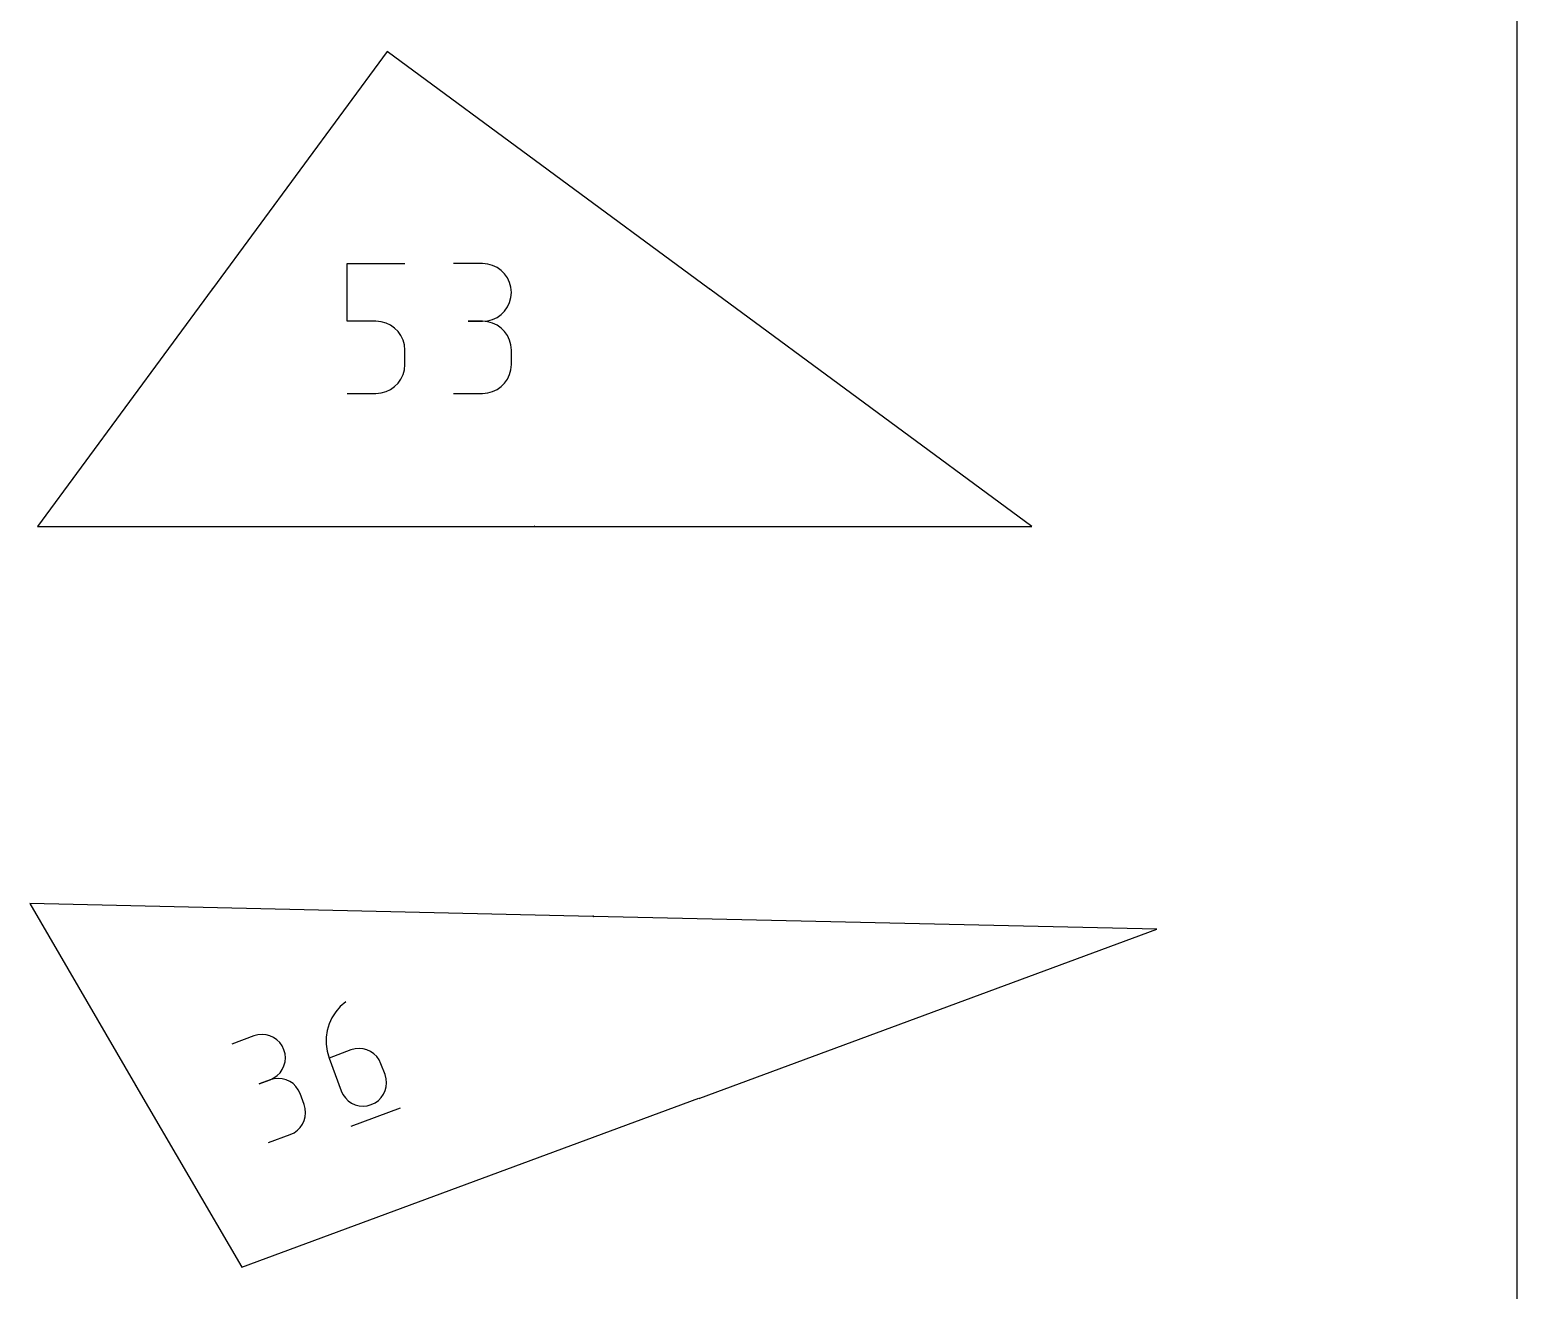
# Model space of a CAD drawing. Extents: x 0 to 500, y 0 to 1020.
# Drawn here: x 397.8 to 500, y 119.4 to 206.1 of the extents above; entities that cross this region are included whole.
import ezdxf

# ---------------------------------------------------------------- set-up
doc = ezdxf.new("R2010")
doc.units = 0

msp = doc.modelspace()

# ---------------------------------------------------------------- linework, layer by layer
at = {"layer": 'annotation', "color": 1}
for p, q in [((419.592442, 186.049807), (419.592442, 190.029184)), ((419.592442, 190.029184), (423.56117, 190.029184)), ((428.896566, 190.018816), (426.912202, 190.018816)), ((429.253459, 189.986782), (428.896566, 190.018816)), ((429.589283, 189.894465), (429.253459, 189.986782)), ((429.898452, 189.747543), (429.589283, 189.894465)), ((430.175381, 189.551693), (429.898452, 189.747543)), ((430.414484, 189.312594), (430.175381, 189.551693)), ((430.610176, 189.035922), (430.414484, 189.312594)), ((410.323213, 188.267841), (410.326134, 188.271806)), ((410.327188, 188.264912), (410.323213, 188.267841)), ((410.328649, 188.266894), (410.327188, 188.264912)), ((410.328943, 188.267227), (410.328649, 188.266894)), ((410.329281, 188.267495), (410.328943, 188.267227)), ((410.329655, 188.267696), (410.329281, 188.267495)), ((410.330054, 188.267829), (410.329655, 188.267696)), ((410.330469, 188.267892), (410.330054, 188.267829)), ((410.335543, 188.270039), (410.330059, 188.277133)), ((410.330889, 188.267884), (410.330469, 188.267892)), ((410.331306, 188.267804), (410.330889, 188.267884)), ((410.331709, 188.267649), (410.331306, 188.267804)), ((410.332089, 188.267418), (410.331709, 188.267649)), ((410.333076, 188.266691), (410.332089, 188.267418)), ((410.332089, 188.267418), (410.332089, 188.267418)), ((410.33214, 188.261264), (410.333601, 188.263246)), ((410.33341, 188.266396), (410.333076, 188.266691)), ((410.333677, 188.266057), (410.33341, 188.266396)), ((410.333601, 188.263246), (410.333831, 188.263626)), ((410.333601, 188.263246), (410.333601, 188.263246)), ((410.333878, 188.265682), (410.333677, 188.266057)), ((410.333831, 188.263626), (410.333985, 188.264029)), ((410.334011, 188.265282), (410.333878, 188.265682)), ((410.333985, 188.264029), (410.334066, 188.264446)), ((410.334074, 188.264867), (410.334011, 188.265282)), ((410.334066, 188.264446), (410.334074, 188.264867)), ((410.339195, 188.274996), (410.335543, 188.270039)), ((410.340085, 188.272048), (410.33612, 188.274969)), ((430.756872, 188.727357), (430.610176, 189.035922)), ((430.848985, 188.392575), (430.756872, 188.727357)), ((430.880931, 188.037254), (430.848985, 188.392575)), ((444.493514, 188.272731), (444.500606, 188.278213)), ((444.498469, 188.26908), (444.493514, 188.272731)), ((444.495523, 188.268191), (444.498442, 188.272154)), ((444.502338, 188.263169), (444.510897, 188.270631)), ((444.507969, 188.266658), (444.505985, 188.268119)), ((444.510897, 188.270631), (444.506928, 188.273555)), ((430.610176, 187.034642), (430.756872, 187.344184)), ((430.756872, 187.344184), (430.848985, 187.680265)), ((430.848985, 187.680265), (430.880931, 188.037254)), ((430.880931, 188.037254), (430.880931, 188.037254)), ((421.576806, 186.049807), (419.592442, 186.049807)), ((421.933108, 186.017958), (421.576806, 186.049807)), ((428.896566, 186.050088), (427.902983, 186.050088)), ((427.902983, 186.050088), (428.896566, 186.050088)), ((428.896566, 186.050088), (429.253459, 186.082129)), ((429.253459, 186.018054), (428.896566, 186.050088)), ((428.896566, 186.050088), (428.896566, 186.050088)), ((429.253459, 186.082129), (429.589283, 186.1745)), ((429.589283, 186.1745), (429.898452, 186.321569)), ((429.898452, 186.321569), (430.175381, 186.517703)), ((430.175381, 186.517703), (430.414484, 186.757271)), ((430.414484, 186.757271), (430.610176, 187.034642)), ((422.268618, 185.926102), (421.933108, 186.017958)), ((422.577695, 185.779779), (422.268618, 185.926102)), ((422.854698, 185.584529), (422.577695, 185.779779)), ((423.093986, 185.345891), (422.854698, 185.584529)), ((423.289918, 185.069404), (423.093986, 185.345891)), ((423.436853, 184.760608), (423.289918, 185.069404)), ((429.589283, 185.925736), (429.253459, 186.018054)), ((429.898452, 185.778814), (429.589283, 185.925736)), ((430.175381, 185.582964), (429.898452, 185.778814)), ((430.414484, 185.343865), (430.175381, 185.582964)), ((430.610176, 185.067193), (430.414484, 185.343865)), ((430.756872, 184.758628), (430.610176, 185.067193)), ((423.529151, 184.425042), (423.436853, 184.760608)), ((423.56117, 184.068245), (423.529151, 184.425042)), ((423.56117, 183.079705), (423.56117, 184.068245)), ((423.56117, 184.068245), (423.56117, 184.068245)), ((430.848985, 184.423846), (430.756872, 184.758628)), ((430.880931, 184.068525), (430.848985, 184.423846)), ((430.880931, 183.074942), (430.880931, 184.068525)), ((430.880931, 184.068525), (430.880931, 184.068525)), ((423.529132, 182.722736), (423.56117, 183.079705)), ((430.848985, 182.719474), (430.880931, 183.074942)), ((423.093801, 181.799956), (423.289793, 182.077239)), ((423.289793, 182.077239), (423.436788, 182.386706)), ((423.436788, 182.386706), (423.529132, 182.722736)), ((430.414484, 181.799372), (430.610176, 182.076025)), ((430.610176, 182.076025), (430.756872, 182.384613)), ((430.756872, 182.384613), (430.848985, 182.719474)), ((419.592442, 181.093099), (421.576806, 181.093099)), ((421.576806, 181.093099), (421.932961, 181.125122)), ((421.576806, 181.093099), (421.576806, 181.093099)), ((421.932961, 181.125122), (422.268392, 181.217441)), ((422.268392, 181.217441), (422.577446, 181.364435)), ((422.577446, 181.364435), (422.854467, 181.560481)), ((422.854467, 181.560481), (423.093801, 181.799956)), ((426.912202, 181.09338), (428.896566, 181.09338)), ((428.896566, 181.09338), (429.253459, 181.125395)), ((428.896566, 181.09338), (428.896566, 181.09338)), ((429.253459, 181.125395), (429.589283, 181.217666)), ((429.589283, 181.217666), (429.898452, 181.364529)), ((429.898452, 181.364529), (430.175381, 181.560318)), ((430.175381, 181.560318), (430.414484, 181.799372)), ((432.472381, 171.960865), (432.472381, 171.946232)), ((432.472381, 171.946232), (432.475635, 171.949486)), ((432.481175, 171.958196), (432.481123, 171.957612)), ((432.481123, 171.957612), (432.481123, 171.955993)), ((432.481123, 171.955993), (432.481123, 171.955993)), ((432.481123, 171.955993), (432.481175, 171.955409)), ((432.487622, 171.946232), (432.481123, 171.946232)), ((432.481326, 171.958747), (432.481175, 171.958196)), ((432.481175, 171.955409), (432.481326, 171.954859)), ((432.481567, 171.959254), (432.481326, 171.958747)), ((432.481326, 171.954859), (432.481567, 171.954354)), ((432.481888, 171.959708), (432.481567, 171.959254)), ((432.481567, 171.954354), (432.481888, 171.953901)), ((432.48228, 171.9601), (432.481888, 171.959708)), ((432.481888, 171.953901), (432.48228, 171.95351)), ((432.482734, 171.960421), (432.48228, 171.9601)), ((432.48228, 171.95351), (432.482733, 171.95319)), ((432.482733, 171.95319), (432.483239, 171.952951)), ((432.48324, 171.960662), (432.482734, 171.960421)), ((432.483239, 171.952951), (432.483789, 171.9528)), ((432.483789, 171.960813), (432.48324, 171.960662)), ((432.484372, 171.960865), (432.483789, 171.960813)), ((432.483789, 171.9528), (432.484372, 171.952748)), ((432.487622, 171.960865), (432.484372, 171.960865)), ((432.484372, 171.960865), (432.484372, 171.960865)), ((432.484372, 171.952748), (432.487622, 171.952748)), ((432.487622, 171.952748), (432.487622, 171.946232)), ((436.502266, 145.141944), (436.504945, 145.141883)), ((436.505218, 145.15393), (436.50254, 145.153991)), ((436.505097, 145.148574), (436.503756, 145.148604)), ((436.503756, 145.148604), (436.505097, 145.148574)), ((436.504945, 145.141883), (436.505427, 145.141916)), ((436.504945, 145.141883), (436.504945, 145.141883)), ((436.505097, 145.148574), (436.505579, 145.148606)), ((436.505577, 145.148519), (436.505097, 145.148574)), ((436.505097, 145.148574), (436.505097, 145.148574)), ((436.505699, 145.153876), (436.505218, 145.15393)), ((436.505427, 145.141916), (436.505883, 145.14203)), ((436.506028, 145.148384), (436.505577, 145.148519)), ((436.505579, 145.148606), (436.506035, 145.14872)), ((436.506149, 145.153741), (436.505699, 145.153876)), ((436.505883, 145.14203), (436.506305, 145.142219)), ((436.506441, 145.148177), (436.506028, 145.148384)), ((436.506035, 145.14872), (436.506457, 145.148909)), ((436.506562, 145.153533), (436.506149, 145.153741)), ((436.506305, 145.142219), (436.506685, 145.142475)), ((436.506808, 145.147904), (436.506441, 145.148177)), ((436.506457, 145.148909), (436.506837, 145.149165)), ((436.50693, 145.15326), (436.506562, 145.153533)), ((436.506685, 145.142475), (436.507015, 145.14279)), ((436.507124, 145.147574), (436.506808, 145.147904)), ((436.506837, 145.149165), (436.507167, 145.149482)), ((436.507245, 145.15293), (436.50693, 145.15326)), ((436.507015, 145.14279), (436.507288, 145.143157)), ((436.507379, 145.147194), (436.507124, 145.147574)), ((436.507167, 145.149482), (436.50744, 145.14985)), ((436.507501, 145.152551), (436.507245, 145.15293)), ((436.507288, 145.143157), (436.507495, 145.143569)), ((436.507568, 145.146773), (436.507379, 145.147194)), ((436.50744, 145.14985), (436.507647, 145.150263)), ((436.507495, 145.143569), (436.50763, 145.144018)), ((436.50769, 145.15213), (436.507501, 145.152551)), ((436.507682, 145.146319), (436.507568, 145.146773)), ((436.50763, 145.144018), (436.507684, 145.144497)), ((436.507647, 145.150263), (436.507782, 145.150714)), ((436.507714, 145.145838), (436.507682, 145.146319)), ((436.507684, 145.144497), (436.507714, 145.145838)), ((436.507804, 145.151675), (436.50769, 145.15213)), ((436.507714, 145.145838), (436.507714, 145.145838)), ((436.507782, 145.150714), (436.507836, 145.151195)), ((436.507836, 145.151195), (436.507804, 145.151675)), ((436.507836, 145.151195), (436.507836, 145.151195)), ((436.512146, 145.14172), (436.514824, 145.141659)), ((436.515098, 145.153706), (436.51242, 145.153767)), ((436.514976, 145.148349), (436.513635, 145.14838)), ((436.513635, 145.14838), (436.514976, 145.148349)), ((436.514824, 145.141659), (436.515307, 145.141691)), ((436.514824, 145.141659), (436.514824, 145.141659)), ((436.514976, 145.148349), (436.515459, 145.148381)), ((436.515457, 145.148295), (436.514976, 145.148349)), ((436.514976, 145.148349), (436.514976, 145.148349)), ((436.515579, 145.153652), (436.515098, 145.153706)), ((436.515307, 145.141691), (436.515763, 145.141806)), ((436.515907, 145.14816), (436.515457, 145.148295)), ((436.515459, 145.148381), (436.515915, 145.148496)), ((436.516029, 145.153517), (436.515579, 145.153652)), ((436.515763, 145.141806), (436.516185, 145.141994)), ((436.51632, 145.147952), (436.515907, 145.14816)), ((436.515915, 145.148496), (436.516337, 145.148685)), ((436.516442, 145.153309), (436.516029, 145.153517)), ((436.516185, 145.141994), (436.516564, 145.14225)), ((436.516688, 145.147679), (436.51632, 145.147952)), ((436.516337, 145.148685), (436.516716, 145.148941)), ((436.516809, 145.153036), (436.516442, 145.153309)), ((436.516564, 145.14225), (436.516894, 145.142565)), ((436.517003, 145.147349), (436.516688, 145.147679)), ((436.516716, 145.148941), (436.517047, 145.149257)), ((436.517125, 145.152706), (436.516809, 145.153036)), ((436.516894, 145.142565), (436.517167, 145.142933)), ((436.517259, 145.14697), (436.517003, 145.147349)), ((436.517047, 145.149257), (436.517319, 145.149625)), ((436.517381, 145.152327), (436.517125, 145.152706)), ((436.517167, 145.142933), (436.517375, 145.143345)), ((436.517447, 145.146549), (436.517259, 145.14697)), ((436.517319, 145.149625), (436.517527, 145.150039)), ((436.517375, 145.143345), (436.517509, 145.143794)), ((436.517569, 145.151906), (436.517381, 145.152327)), ((436.517561, 145.146094), (436.517447, 145.146549)), ((436.517509, 145.143794), (436.517563, 145.144273)), ((436.517527, 145.150039), (436.517661, 145.150489)), ((436.517594, 145.145614), (436.517561, 145.146094)), ((436.517563, 145.144273), (436.517594, 145.145614)), ((436.517683, 145.151451), (436.517569, 145.151906)), ((436.517594, 145.145614), (436.517594, 145.145614)), ((436.517661, 145.150489), (436.517715, 145.15097)), ((436.517715, 145.15097), (436.517683, 145.151451)), ((436.517715, 145.15097), (436.517715, 145.15097)), ((419.499756, 139.267955), (419.127989, 138.946652)), ((419.499756, 139.267955), (419.499756, 139.267955)), ((418.555465, 138.181792), (418.358801, 137.752165)), ((418.812544, 138.582276), (418.555465, 138.181792)), ((419.127989, 138.946652), (418.812544, 138.582276)), ((413.469218, 137.002697), (413.189288, 136.926885)), ((413.750066, 137.026832), (413.469218, 137.002697)), ((414.025999, 137.002034), (413.750066, 137.026832)), ((414.291184, 136.931046), (414.025999, 137.002034)), ((418.224598, 137.300358), (418.154901, 136.833338)), ((418.358801, 137.752165), (418.224598, 137.300358)), ((413.189288, 136.926885), (411.682816, 136.370147)), ((414.539786, 136.816612), (414.291184, 136.931046)), ((414.765974, 136.661475), (414.539786, 136.816612)), ((414.963913, 136.468379), (414.765974, 136.661475)), ((415.12777, 136.240065), (414.963913, 136.468379)), ((415.251712, 135.979279), (415.12777, 136.240065)), ((415.327617, 135.699301), (415.251712, 135.979279)), ((415.251712, 135.979279), (415.251712, 135.979279)), ((418.154901, 136.833338), (418.151759, 136.358068)), ((418.151759, 136.358068), (418.217217, 135.881514)), ((419.859793, 135.96738), (418.353321, 135.410641)), ((420.139672, 136.043331), (419.859793, 135.96738)), ((420.420391, 136.067816), (420.139672, 136.043331)), ((420.696155, 136.043474), (420.420391, 136.067816)), ((420.961172, 135.972941), (420.696155, 136.043474)), ((421.209645, 135.858857), (420.961172, 135.972941)), ((415.256714, 134.876686), (415.327458, 135.142161)), ((415.327458, 135.142161), (415.351979, 135.418314)), ((415.351979, 135.418314), (415.327617, 135.699301)), ((418.217217, 135.881514), (418.353321, 135.410641)), ((418.353321, 135.410641), (419.186621, 133.155826)), ((421.435781, 135.70386), (421.209645, 135.858857)), ((421.633784, 135.510588), (421.435781, 135.70386)), ((421.797862, 135.28168), (421.633784, 135.510588)), ((421.922218, 135.019773), (421.797862, 135.28168)), ((422.199565, 134.269302), (421.922218, 135.019773)), ((421.922218, 135.019773), (421.922218, 135.019773)), ((414.302764, 133.913941), (413.548465, 133.635179)), ((413.548465, 133.635179), (414.302764, 133.913941)), ((414.302764, 133.913941), (414.564717, 134.038397)), ((414.582695, 133.989753), (414.302764, 133.913941)), ((414.302764, 133.913941), (414.302764, 133.913941)), ((414.564717, 134.038397), (414.793749, 134.202742)), ((414.863543, 134.013888), (414.582695, 133.989753)), ((414.793749, 134.202742), (414.987199, 134.401133)), ((415.139476, 133.98909), (414.863543, 134.013888)), ((414.987199, 134.401133), (415.142408, 134.627729)), ((415.404661, 133.918102), (415.139476, 133.98909)), ((415.142408, 134.627729), (415.256714, 134.876686)), ((415.653263, 133.803668), (415.404661, 133.918102)), ((422.275465, 133.989339), (422.199565, 134.269302)), ((422.299812, 133.708391), (422.275465, 133.989339)), ((405.067436, 133.533227), (405.067436, 133.533227)), ((405.067436, 133.533227), (405.068071, 133.532709)), ((405.068071, 133.532709), (405.068761, 133.532296)), ((405.068761, 133.532296), (405.069493, 133.531989)), ((405.069493, 133.531989), (405.070256, 133.53179)), ((405.070256, 133.53179), (405.071037, 133.5317)), ((405.071037, 133.5317), (405.071824, 133.53172)), ((405.071824, 133.53172), (405.072606, 133.531852)), ((405.072427, 133.536579), (405.072388, 133.536123)), ((405.072388, 133.536123), (405.072428, 133.535663)), ((405.072543, 133.53702), (405.072427, 133.536579)), ((405.072428, 133.535663), (405.072549, 133.535209)), ((405.072732, 133.537437), (405.072543, 133.53702)), ((405.072549, 133.535209), (405.072754, 133.534771)), ((405.072606, 133.531852), (405.07337, 133.532098)), ((405.072993, 133.537818), (405.072732, 133.537437)), ((405.072779, 133.525345), (405.072739, 133.524888)), ((405.072739, 133.524888), (405.072778, 133.524428)), ((405.072754, 133.534771), (405.074104, 133.532457)), ((405.072778, 133.524428), (405.072899, 133.523973)), ((405.072895, 133.525786), (405.072779, 133.525345)), ((405.073085, 133.526202), (405.072895, 133.525786)), ((405.072899, 133.523973), (405.073104, 133.523535)), ((405.073321, 133.538153), (405.072993, 133.537818)), ((405.073345, 133.526583), (405.073085, 133.526202)), ((405.073104, 133.523535), (405.074454, 133.521221)), ((405.073716, 133.538433), (405.073321, 133.538153)), ((405.073673, 133.526918), (405.073345, 133.526583)), ((405.07337, 133.532098), (405.074104, 133.532457)), ((405.074065, 133.527197), (405.073673, 133.526918)), ((405.074869, 133.539106), (405.073716, 133.538433)), ((405.073716, 133.538433), (405.073716, 133.538433)), ((405.074503, 133.527403), (405.074065, 133.527197)), ((405.074065, 133.527197), (405.074065, 133.527197)), ((405.074104, 133.532457), (405.077568, 133.534477)), ((405.074958, 133.527524), (405.074503, 133.527403)), ((405.075307, 133.539311), (405.074869, 133.539106)), ((405.075419, 133.527564), (405.074958, 133.527524)), ((405.075761, 133.539432), (405.075307, 133.539311)), ((405.075875, 133.527524), (405.075419, 133.527564)), ((405.076222, 133.539472), (405.075761, 133.539432)), ((405.076317, 133.527408), (405.075875, 133.527524)), ((405.076678, 133.539432), (405.076222, 133.539472)), ((405.076734, 133.527218), (405.076317, 133.527408)), ((405.07712, 133.539316), (405.076678, 133.539432)), ((405.077116, 133.526958), (405.076734, 133.527218)), ((405.077452, 133.526629), (405.077116, 133.526958)), ((405.077537, 133.539126), (405.07712, 133.539316)), ((405.077407, 133.528044), (405.077367, 133.527588)), ((405.077367, 133.527588), (405.077406, 133.527127)), ((405.077406, 133.527127), (405.077527, 133.526673)), ((405.077524, 133.528485), (405.077407, 133.528044)), ((405.077732, 133.526235), (405.077452, 133.526629)), ((405.077713, 133.528902), (405.077524, 133.528485)), ((405.077527, 133.526673), (405.077732, 133.526235)), ((405.077919, 133.538866), (405.077537, 133.539126)), ((405.077568, 133.534477), (405.077962, 133.534757)), ((405.077568, 133.534477), (405.077568, 133.534477)), ((405.077973, 133.529283), (405.077713, 133.528902)), ((405.077732, 133.526235), (405.078408, 133.525076)), ((405.078408, 133.525076), (405.077732, 133.526235)), ((405.077732, 133.526235), (405.077732, 133.526235)), ((405.078255, 133.538537), (405.077919, 133.538866)), ((405.077962, 133.534757), (405.078291, 133.535094)), ((405.078301, 133.529618), (405.077973, 133.529283)), ((405.078535, 133.538142), (405.078255, 133.538537)), ((405.078291, 133.535094), (405.078552, 133.535475)), ((405.078694, 133.529897), (405.078301, 133.529618)), ((405.081356, 133.536298), (405.078318, 133.541509)), ((405.07874, 133.537705), (405.078535, 133.538142)), ((405.078535, 133.538142), (405.078535, 133.538142)), ((405.078552, 133.535475), (405.078742, 133.535893)), ((405.079853, 133.530572), (405.078694, 133.529897)), ((405.078694, 133.529897), (405.078694, 133.529897)), ((405.07886, 133.537251), (405.07874, 133.537705)), ((405.078742, 133.535893), (405.078859, 133.536335)), ((405.078859, 133.536335), (405.078899, 133.536791)), ((405.078899, 133.536791), (405.07886, 133.537251)), ((405.080289, 133.530777), (405.079853, 133.530572)), ((405.080742, 133.530897), (405.080289, 133.530777)), ((405.081202, 133.530936), (405.080742, 133.530897)), ((405.081657, 133.530896), (405.081202, 133.530936)), ((405.082099, 133.53078), (405.081657, 133.530896)), ((405.082515, 133.53059), (405.082099, 133.53078)), ((405.082897, 133.530329), (405.082515, 133.53059)), ((405.083233, 133.53), (405.082897, 133.530329)), ((405.083513, 133.529606), (405.083233, 133.53)), ((405.084863, 133.527292), (405.083513, 133.529606)), ((405.083513, 133.529606), (405.083513, 133.529606)), ((415.879451, 133.648531), (415.653263, 133.803668)), ((416.07739, 133.455435), (415.879451, 133.648531)), ((416.241247, 133.227121), (416.07739, 133.455435)), ((416.365189, 132.966335), (416.241247, 133.227121)), ((416.643951, 132.212035), (416.365189, 132.966335)), ((416.365189, 132.966335), (416.365189, 132.966335)), ((419.186621, 133.155826), (419.186621, 133.155826)), ((419.186621, 133.155826), (419.311095, 132.893813)), ((419.311095, 132.893813), (419.475478, 132.664618)), ((421.934936, 132.691472), (422.090169, 132.918)), ((422.090169, 132.918), (422.204502, 133.166886)), ((422.204502, 133.166886), (422.27527, 133.432295)), ((422.27527, 133.432295), (422.299812, 133.708391)), ((416.71943, 131.933211), (416.643951, 132.212035)), ((416.743449, 131.653151), (416.71943, 131.933211)), ((419.475478, 132.664618), (419.673897, 132.47092)), ((419.673897, 132.47092), (419.900484, 132.315403)), ((419.868698, 130.72992), (423.260706, 131.983485)), ((419.900484, 132.315403), (420.149367, 132.200749)), ((420.149367, 132.200749), (420.414676, 132.129638)), ((420.414676, 132.129638), (420.690542, 132.104754)), ((420.690542, 132.104754), (420.971093, 132.128777)), ((420.971093, 132.128777), (421.25046, 132.20439)), ((421.25046, 132.20439), (421.512418, 132.328832)), ((421.25046, 132.20439), (421.25046, 132.20439)), ((421.512418, 132.328832), (421.741465, 132.493137)), ((421.741465, 132.493137), (421.934936, 132.691472)), ((443.78955, 132.65293), (443.789509, 132.65247)), ((443.789509, 132.65247), (443.789549, 132.652002)), ((443.789549, 132.652002), (443.789675, 132.651535)), ((443.789669, 132.653372), (443.78955, 132.65293)), ((443.789861, 132.653786), (443.789669, 132.653372)), ((443.789675, 132.651535), (443.790138, 132.650283)), ((443.79012, 132.654163), (443.789861, 132.653786)), ((443.790443, 132.654493), (443.79012, 132.654163)), ((443.790138, 132.650283), (443.790138, 132.650283)), ((443.790138, 132.650283), (443.790345, 132.649846)), ((443.790345, 132.649846), (443.79062, 132.649464)), ((443.790825, 132.654766), (443.790443, 132.654493)), ((443.79062, 132.649464), (443.790951, 132.649141)), ((443.791261, 132.654973), (443.790825, 132.654766)), ((443.790951, 132.649141), (443.791328, 132.648881)), ((443.791727, 132.655099), (443.791261, 132.654973)), ((443.791261, 132.654973), (443.791261, 132.654973)), ((443.791328, 132.648881), (443.791744, 132.64869)), ((443.792194, 132.65514), (443.791727, 132.655099)), ((443.791744, 132.64869), (443.792186, 132.648571)), ((443.791872, 132.646648), (443.791831, 132.646187)), ((443.791831, 132.646187), (443.791871, 132.645718)), ((443.791871, 132.645718), (443.791998, 132.645251)), ((443.79199, 132.647091), (443.791872, 132.646648)), ((443.792181, 132.647506), (443.79199, 132.647091)), ((443.791998, 132.645251), (443.791998, 132.645251)), ((443.791998, 132.645251), (443.792204, 132.644816)), ((443.79244, 132.647884), (443.792181, 132.647506)), ((443.792186, 132.648571), (443.792646, 132.64853)), ((443.792654, 132.655099), (443.792194, 132.65514)), ((443.792204, 132.644816), (443.792478, 132.644435)), ((443.792763, 132.648215), (443.79244, 132.647884)), ((443.792478, 132.644435), (443.792808, 132.644113)), ((443.792646, 132.64853), (443.793114, 132.64857)), ((443.793096, 132.654982), (443.792654, 132.655099)), ((443.793144, 132.648489), (443.792763, 132.648215)), ((443.792808, 132.644113), (443.793186, 132.643855)), ((443.793511, 132.654792), (443.793096, 132.654982)), ((443.793114, 132.64857), (443.79358, 132.648696)), ((443.79358, 132.648696), (443.793144, 132.648489)), ((443.793186, 132.643855), (443.793601, 132.643664)), ((443.793889, 132.654533), (443.793511, 132.654792)), ((443.79358, 132.648696), (443.794017, 132.648903)), ((443.794046, 132.648822), (443.79358, 132.648696)), ((443.79358, 132.648696), (443.79358, 132.648696)), ((443.79358, 132.648696), (443.79358, 132.648696)), ((443.793601, 132.643664), (443.794043, 132.643545)), ((443.794219, 132.654211), (443.793889, 132.654533)), ((443.794017, 132.648903), (443.794398, 132.649177)), ((443.794043, 132.643545), (443.794504, 132.643504)), ((443.794514, 132.648862), (443.794046, 132.648822)), ((443.794493, 132.653829), (443.794219, 132.654211)), ((443.794398, 132.649177), (443.794721, 132.649508)), ((443.794701, 132.653392), (443.794493, 132.653829)), ((443.794504, 132.643504), (443.794972, 132.643544)), ((443.794975, 132.648821), (443.794514, 132.648862)), ((443.794701, 132.653392), (443.794701, 132.653392)), ((443.795164, 132.652141), (443.794701, 132.653392)), ((443.794721, 132.649508), (443.79498, 132.649886)), ((443.794972, 132.643544), (443.795438, 132.64367)), ((443.795417, 132.648702), (443.794975, 132.648821)), ((443.79498, 132.649886), (443.795171, 132.650302)), ((443.79529, 132.651674), (443.795164, 132.652141)), ((443.795171, 132.650302), (443.795289, 132.650744)), ((443.795289, 132.650744), (443.79533, 132.651205)), ((443.79533, 132.651205), (443.79529, 132.651674)), ((443.795832, 132.648511), (443.795417, 132.648702)), ((443.795438, 132.64367), (443.795874, 132.643878)), ((443.795438, 132.64367), (443.795438, 132.64367)), ((443.79621, 132.648251), (443.795832, 132.648511)), ((443.795874, 132.643878), (443.796256, 132.644152)), ((443.796541, 132.647928), (443.79621, 132.648251)), ((443.796256, 132.644152), (443.796578, 132.644482)), ((443.796816, 132.647545), (443.796541, 132.647928)), ((443.796578, 132.644482), (443.796837, 132.64486)), ((443.797023, 132.647108), (443.796816, 132.647545)), ((443.796837, 132.64486), (443.797029, 132.645275)), ((443.797149, 132.646643), (443.797023, 132.647108)), ((443.797023, 132.647108), (443.797023, 132.647108)), ((443.797029, 132.645275), (443.797147, 132.645717)), ((443.797147, 132.645717), (443.797189, 132.646176)), ((443.797189, 132.646176), (443.797149, 132.646643)), ((443.79882, 132.656352), (443.798779, 132.655892)), ((443.798779, 132.655892), (443.798819, 132.655425)), ((443.798819, 132.655425), (443.798945, 132.65496)), ((443.798939, 132.656793), (443.79882, 132.656352)), ((443.799129, 132.657208), (443.798939, 132.656793)), ((443.798945, 132.65496), (443.79941, 132.653702)), ((443.799389, 132.657586), (443.799129, 132.657208)), ((443.799711, 132.657916), (443.799389, 132.657586)), ((443.79941, 132.653702), (443.79941, 132.653702)), ((443.79941, 132.653702), (443.799617, 132.653267)), ((443.799617, 132.653267), (443.79989, 132.652886)), ((443.800093, 132.65819), (443.799711, 132.657916)), ((443.79989, 132.652886), (443.80022, 132.652564)), ((443.80053, 132.658398), (443.800093, 132.65819)), ((443.80022, 132.652564), (443.800597, 132.652305)), ((443.803043, 132.659327), (443.80053, 132.658398)), ((443.80053, 132.658398), (443.80053, 132.658398)), ((443.800597, 132.652305), (443.801012, 132.652114)), ((443.801012, 132.652114), (443.801454, 132.651996)), ((443.801141, 132.650072), (443.8011, 132.649612)), ((443.8011, 132.649612), (443.801141, 132.649143)), ((443.801259, 132.650515), (443.801141, 132.650072)), ((443.801141, 132.649143), (443.801267, 132.648676)), ((443.801449, 132.65093), (443.801259, 132.650515)), ((443.801267, 132.648676), (443.801267, 132.648676)), ((443.801267, 132.648676), (443.801474, 132.648241)), ((443.801708, 132.651308), (443.801449, 132.65093)), ((443.801454, 132.651996), (443.801915, 132.651954)), ((443.801474, 132.648241), (443.801747, 132.64786)), ((443.802031, 132.651639), (443.801708, 132.651308)), ((443.801747, 132.64786), (443.802077, 132.647538)), ((443.801915, 132.651954), (443.802383, 132.651995)), ((443.802413, 132.651913), (443.802031, 132.651639)), ((443.802077, 132.647538), (443.802455, 132.647279)), ((443.802383, 132.651995), (443.80285, 132.652121)), ((443.80285, 132.652121), (443.802413, 132.651913)), ((443.802455, 132.647279), (443.802869, 132.647088)), ((443.80285, 132.652121), (443.804108, 132.652586)), ((443.804108, 132.652586), (443.80285, 132.652121)), ((443.80285, 132.652121), (443.80285, 132.652121)), ((443.802869, 132.647088), (443.803312, 132.64697)), ((443.803312, 132.64697), (443.803772, 132.646929)), ((443.803772, 132.646929), (443.80424, 132.646969)), ((443.80424, 132.646969), (443.804707, 132.647095)), ((443.804707, 132.647095), (443.80722, 132.648024)), ((416.377959, 130.637892), (416.533264, 130.864226)), ((416.533264, 130.864226), (416.647715, 131.112792)), ((416.647715, 131.112792), (416.718661, 131.377723)), ((416.718661, 131.377723), (416.743449, 131.653151)), ((414.186959, 129.594214), (415.693431, 130.150952)), ((415.693431, 130.150952), (415.955391, 130.275388)), ((415.693431, 130.150952), (415.693431, 130.150952)), ((415.955391, 130.275388), (416.184451, 130.439657)), ((416.184451, 130.439657), (416.377959, 130.637892))]:
    msp.add_line(p, q, dxfattribs=at)
at = {"layer": 'boundary', "color": 5}
for p, q in [((422.353673, 204.587828), (410.347263, 188.291138)), ((444.481027, 188.285754), (422.353673, 204.587828)), ((410.317131, 188.250239), (398.310721, 171.953548)), ((410.347263, 188.291138), (410.311748, 188.285754)), ((410.311748, 188.285754), (410.317131, 188.250239)), ((444.516542, 188.291138), (444.481027, 188.285754)), ((444.521926, 188.255622), (444.516542, 188.291138)), ((466.649279, 171.953548), (444.521926, 188.255622)), ((398.310721, 171.953548), (432.4546, 171.953548)), ((432.4546, 171.953548), (432.48, 171.928148)), ((432.48, 171.928148), (432.5054, 171.953548)), ((432.5054, 171.953548), (466.649279, 171.953548)), ((436.484629, 145.148378), (397.78785, 146.027611)), ((397.78785, 146.027611), (405.063017, 133.552778)), ((436.5106, 145.173195), (436.484629, 145.148378)), ((436.535416, 145.147224), (436.5106, 145.173195)), ((475.232195, 144.267991), (436.535416, 145.147224)), ((443.82181, 132.659832), (475.232195, 144.267991)), ((405.063017, 133.552778), (405.053871, 133.518041)), ((405.053871, 133.518041), (405.088609, 133.508895)), ((405.088609, 133.508895), (412.363775, 121.034062)), ((412.363775, 121.034062), (443.77416, 132.642222)), ((443.77416, 132.642222), (443.80679, 132.627202)), ((443.80679, 132.627202), (443.82181, 132.659832))]:
    msp.add_line(p, q, dxfattribs=at)
at = {"layer": 'frame', "color": 5}
msp.add_line((500, 0), (500, 1020), dxfattribs=at)

doc.saveas('drawing.dxf')
